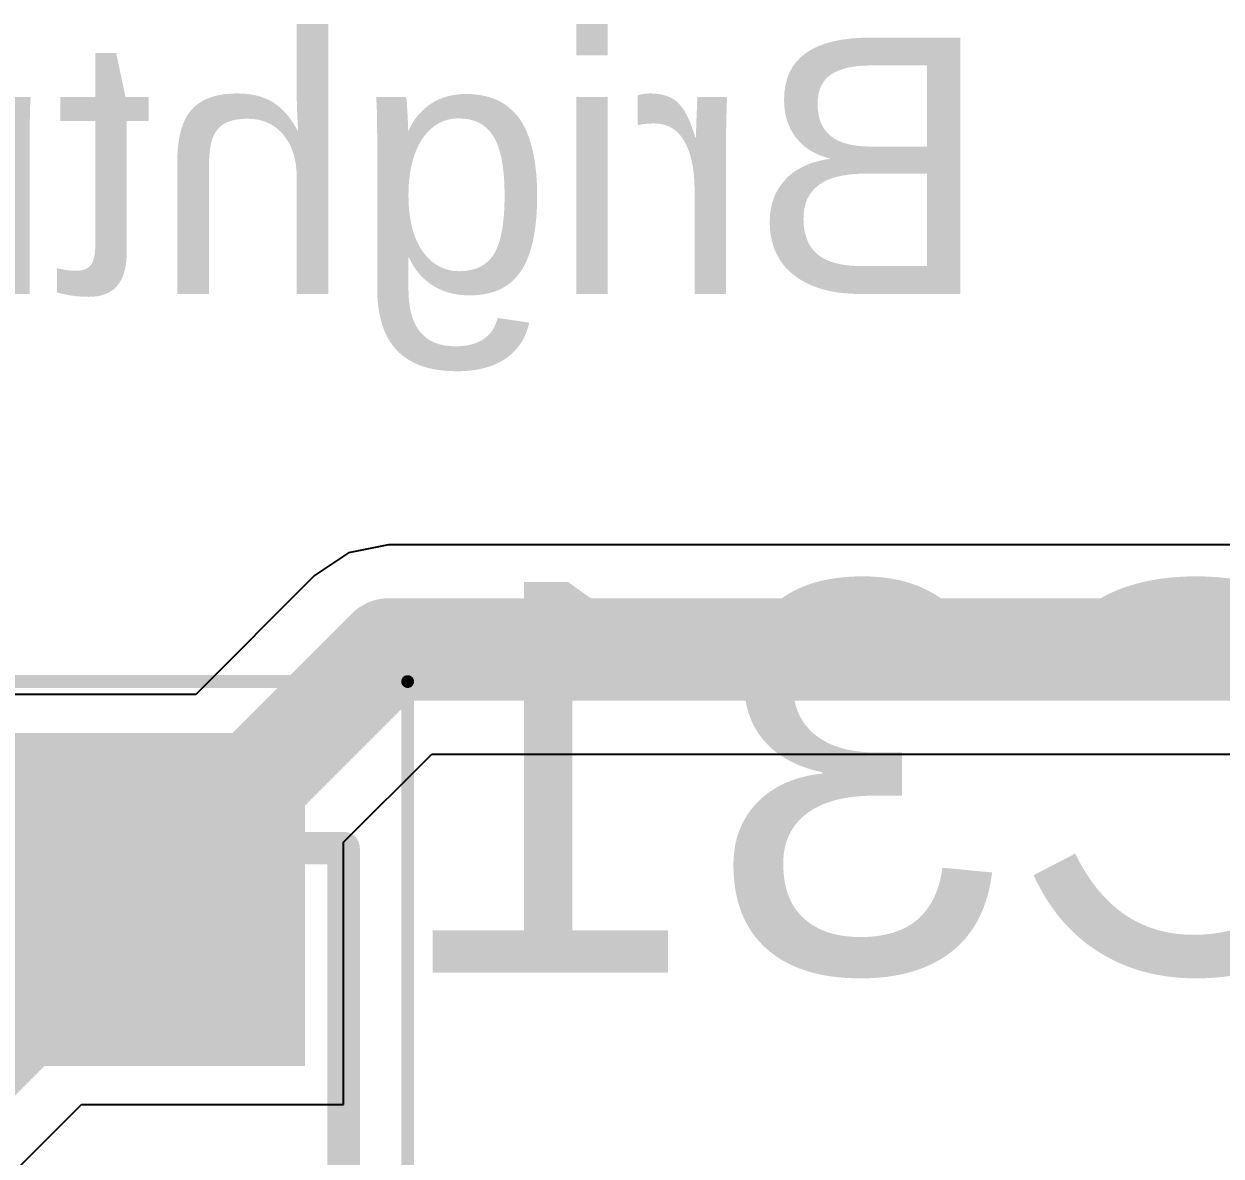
# Model space of a CAD drawing. Header units: inches. Extents: x -5 to 179, y -47 to 8.
# Drawn here: x 80.278 to 84.949, y -15.476 to -11.06 of the extents above; entities that cross this region are included whole.
import ezdxf

# ---------------------------------------------------------------- set-up
doc = ezdxf.new("R2010")
doc.units = ezdxf.units.IN
for name, color, linetype in [('Bottom 3D Body', 56, 'Continuous'), ('Bottom Courtyard', 56, 'Continuous'), ('Bottom Layer', 5, 'Continuous'), ('Bottom Overlay', 54, 'Continuous'), ('Bottom Paste', 16, 'Continuous'), ('Bottom Solder', 6, 'Continuous')]:
    doc.layers.add(name, color=color, linetype=linetype)
doc.styles.add('Arial', font='', dxfattribs={"height": 0.2})
doc.styles.get('Arial').set_extended_font_data('Arial')

# ---------------------------------------------------------------- blocks, each defined once
blk = doc.blocks.new('TRIM_TC33X_2_103E_B_1006')
at = {"layer": 'Bottom Layer'}
for points in [[(-2.4, 1.6), (-1.2, 1.6), (-1.2, 0.4), (-2.4, 0.4)], [(0.7, -0.8), (0.7, 0.8), (2.2, 0.8), (2.2, -0.8)], [(-2.4, -0.4), (-1.2, -0.4), (-1.2, -1.6), (-2.4, -1.6)]]:
    blk.add_hatch(color=5, dxfattribs=at).paths.add_polyline_path(points)
at = {"layer": 'Bottom Paste'}
for points in [[(-2.4, 1.6), (-1.2, 1.6), (-1.2, 0.4), (-2.4, 0.4)], [(0.7, -0.8), (0.7, 0.8), (2.2, 0.8), (2.2, -0.8)], [(-2.4, -0.4), (-1.2, -0.4), (-1.2, -1.6), (-2.4, -1.6)]]:
    blk.add_hatch(color=16, dxfattribs=at).paths.add_polyline_path(points)
at = {"layer": 'Bottom Solder'}
for points in [[(-2.45, 1.65), (-1.15, 1.65), (-1.15, 0.35), (-2.45, 0.35)], [(0.65, -0.85), (0.65, 0.85), (2.25, 0.85), (2.25, -0.85)], [(-2.45, -0.35), (-1.15, -0.35), (-1.15, -1.65), (-2.45, -1.65)]]:
    blk.add_hatch(color=6, dxfattribs=at).paths.add_polyline_path(points)
at = {"layer": 'Bottom 3D Body'}
for points in [[(1.8, 1.8, 0.127, 0.127, 0), (-2, 1.8, 0.127, 0.127, 0)], [(-2, -1.8, 0.127, 0.127, 0), (-2, 1.8, 0.127, 0.127, 0)], [(1.8, -1.8, 0.127, 0.127, 0), (1.8, 1.8, 0.127, 0.127, 0)], [(1.8, -1.8, 0.127, 0.127, 0), (-2, -1.8, 0.127, 0.127, 0)]]:
    blk.add_lwpolyline(points, format="xyseb", dxfattribs=at)
for points in [[(-2.0318, 1.8, 0.0635, 0.0635, 1), (-1.9683, 1.8, 0.0635, 0.0635, 1)], [(-2.0318, 1.8, 0.0635, 0.0635, 1), (-1.9683, 1.8, 0.0635, 0.0635, 1)], [(1.7682, 1.8, 0.0635, 0.0635, 1), (1.8317, 1.8, 0.0635, 0.0635, 1)], [(1.7682, 1.8, 0.0635, 0.0635, 1), (1.8317, 1.8, 0.0635, 0.0635, 1)], [(-2.8257, -1.558, 0.24, 0.24, 1), (-3.0657, -1.558, 0.24, 0.24, 1)], [(-3.1257, -1.558, 0.12, 0.12, 1), (-3.0057, -1.558, 0.12, 0.12, 1)], [(-2.8857, -1.558, 0.12, 0.12, 1), (-2.7657, -1.558, 0.12, 0.12, 1)], [(-2.0318, -1.8, 0.0635, 0.0635, 1), (-1.9683, -1.8, 0.0635, 0.0635, 1)], [(-2.0318, -1.8, 0.0635, 0.0635, 1), (-1.9683, -1.8, 0.0635, 0.0635, 1)], [(1.7682, -1.8, 0.0635, 0.0635, 1), (1.8317, -1.8, 0.0635, 0.0635, 1)], [(1.7682, -1.8, 0.0635, 0.0635, 1), (1.8317, -1.8, 0.0635, 0.0635, 1)]]:
    blk.add_lwpolyline(points, format="xyseb", close=True, dxfattribs=at)
at = {"layer": 'Bottom Courtyard'}
for points in [[(2.45, 2.05, 0.05, 0.05, 0), (-2.65, 2.05, 0.05, 0.05, 0)], [(-2.65, -2.05, 0.05, 0.05, 0), (-2.65, 2.05, 0.05, 0.05, 0)], [(2.45, -2.05, 0.05, 0.05, 0), (2.45, 2.05, 0.05, 0.05, 0)], [(2.45, -2.05, 0.05, 0.05, 0), (-2.65, -2.05, 0.05, 0.05, 0)]]:
    blk.add_lwpolyline(points, format="xyseb", dxfattribs=at)
for points in [[(-2.6625, 2.05, 0.025, 0.025, 1), (-2.6375, 2.05, 0.025, 0.025, 1)], [(-2.6625, 2.05, 0.025, 0.025, 1), (-2.6375, 2.05, 0.025, 0.025, 1)], [(2.4375, 2.05, 0.025, 0.025, 1), (2.4625, 2.05, 0.025, 0.025, 1)], [(2.4375, 2.05, 0.025, 0.025, 1), (2.4625, 2.05, 0.025, 0.025, 1)], [(-2.6625, -2.05, 0.025, 0.025, 1), (-2.6375, -2.05, 0.025, 0.025, 1)], [(-2.6625, -2.05, 0.025, 0.025, 1), (-2.6375, -2.05, 0.025, 0.025, 1)], [(2.4375, -2.05, 0.025, 0.025, 1), (2.4625, -2.05, 0.025, 0.025, 1)], [(2.4375, -2.05, 0.025, 0.025, 1), (2.4625, -2.05, 0.025, 0.025, 1)]]:
    blk.add_lwpolyline(points, format="xyseb", close=True, dxfattribs=at)
at = {"layer": 'Bottom Overlay'}
for points in [[(1.8, 1.8, 0.127, 0.127, 0), (-0.85, 1.8, 0.127, 0.127, 0)], [(1.8, 1.2, 0.127, 0.127, 0), (1.8, 1.8, 0.127, 0.127, 0)], [(1.8, -1.8, 0.127, 0.127, 0), (1.8, -1.2, 0.127, 0.127, 0)], [(1.8, -1.8, 0.127, 0.127, 0), (-0.85, -1.8, 0.127, 0.127, 0)]]:
    blk.add_lwpolyline(points, format="xyseb", dxfattribs=at)
for points in [[(-0.8818, 1.8, 0.0635, 0.0635, 1), (-0.8183, 1.8, 0.0635, 0.0635, 1)], [(1.7682, 1.8, 0.0635, 0.0635, 1), (1.8317, 1.8, 0.0635, 0.0635, 1)], [(1.7682, 1.8, 0.0635, 0.0635, 1), (1.8317, 1.8, 0.0635, 0.0635, 1)], [(1.7682, 1.2, 0.0635, 0.0635, 1), (1.8317, 1.2, 0.0635, 0.0635, 1)], [(1.7682, -1.2, 0.0635, 0.0635, 1), (1.8317, -1.2, 0.0635, 0.0635, 1)], [(-2.8257, -1.558, 0.24, 0.24, 1), (-3.0657, -1.558, 0.24, 0.24, 1)], [(-3.1257, -1.558, 0.12, 0.12, 1), (-3.0057, -1.558, 0.12, 0.12, 1)], [(-2.8857, -1.558, 0.12, 0.12, 1), (-2.7657, -1.558, 0.12, 0.12, 1)], [(-0.8818, -1.8, 0.0635, 0.0635, 1), (-0.8183, -1.8, 0.0635, 0.0635, 1)], [(1.7682, -1.8, 0.0635, 0.0635, 1), (1.8317, -1.8, 0.0635, 0.0635, 1)], [(1.7682, -1.8, 0.0635, 0.0635, 1), (1.8317, -1.8, 0.0635, 0.0635, 1)]]:
    blk.add_lwpolyline(points, format="xyseb", close=True, dxfattribs=at)

msp = doc.modelspace()

# ---------------------------------------------------------------- linework, layer by layer
at = {"layer": 'Bottom Layer'}
for p, q in [((81.5439, -13.1232), (81.4116, -13.2116)), ((81.7, -13.0922), (81.5439, -13.1232)), ((88.7, -13.0922), (81.7, -13.0922)), ((81.4116, -13.2116), (80.9482, -13.675)), ((81.4116, -13.2116), (81.4116, -13.2116)), ((80.9482, -13.675), (79.925, -13.675)), ((81.525, -14.2518), (81.8689, -13.9078)), ((81.8689, -13.9078), (88.5311, -13.9078)), ((81.525, -15.275), (81.525, -14.2518)), ((79.1191, -16.6577), (80.5018, -15.275)), ((80.5018, -15.275), (81.525, -15.275))]:
    msp.add_line(p, q, dxfattribs=at)
for points in [[(80.725, -14.475, 0.4, 0.4, 0), (81.7, -13.5, 0.4, 0.4, 0)], [(81.7, -13.5, 0.4, 0.4, 0), (88.7, -13.5, 0.4, 0.4, 0)], [(78.225, -16.975, 0.4, 0.4, 0), (80.725, -14.475, 0.4, 0.4, 0)]]:
    msp.add_lwpolyline(points, format="xyseb", dxfattribs=at)
for points in [[(81.6, -13.5, 0.2, 0.2, 1), (81.8, -13.5, 0.2, 0.2, 1)], [(81.6, -13.5, 0.2, 0.2, 1), (81.8, -13.5, 0.2, 0.2, 1)], [(80.625, -14.475, 0.2, 0.2, 1), (80.825, -14.475, 0.2, 0.2, 1)], [(80.625, -14.475, 0.2, 0.2, 1), (80.825, -14.475, 0.2, 0.2, 1)]]:
    msp.add_lwpolyline(points, format="xyseb", close=True, dxfattribs=at)

# ---------------------------------------------------------------- block references
at = {"rotation": 270}
msp.add_blockref('TRIM_TC33X_2_103E_B_1006', (79.725, -16.275), dxfattribs=at)

# ---------------------------------------------------------------- texts
at = {"layer": 'Bottom Overlay', "style": 'Arial', "text_generation_flag": 2}
for s, height, p in [('Brightness', 1, (84.046, -12.1128)), ('C31', 1.524, (85.674, -14.7612))]:
    msp.add_text(s, height=height, dxfattribs=at).set_placement(p)

doc.saveas('drawing.dxf')
